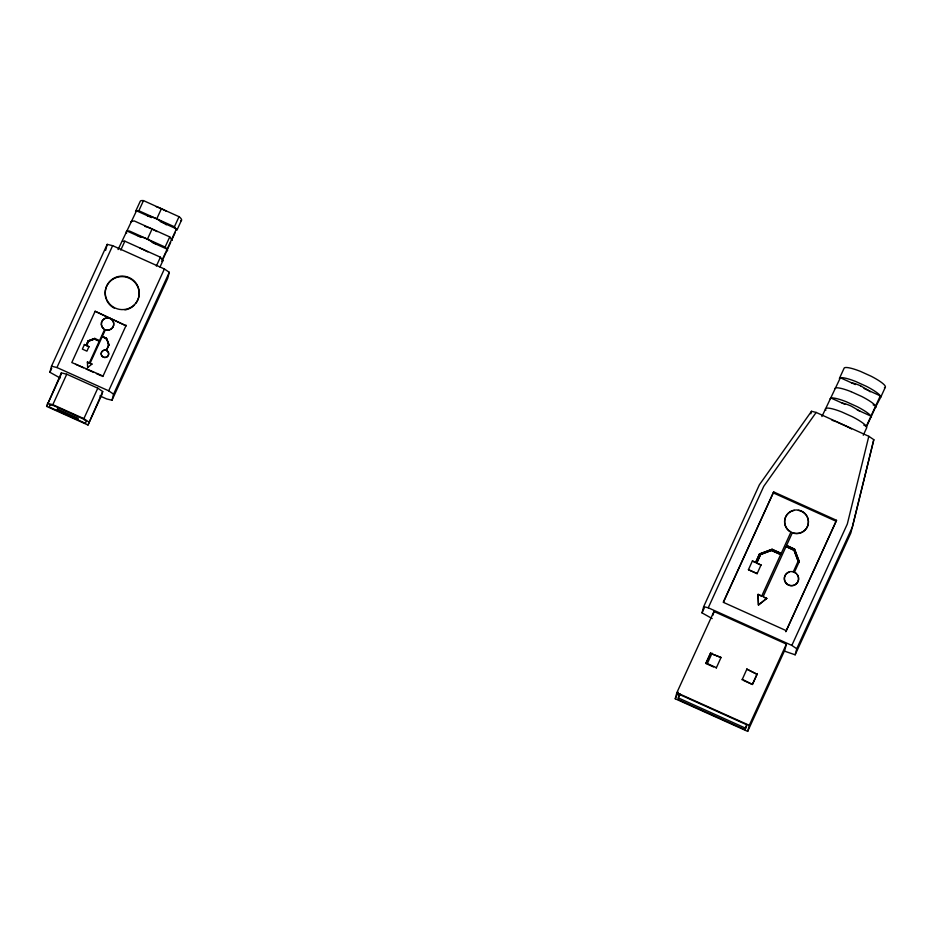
<?xml version="1.0" encoding="UTF-8"?>
<svg xmlns="http://www.w3.org/2000/svg" width="932" height="932" viewBox="0 0 932 932"><rect width="100%" height="100%" fill="white"/><g stroke="black" fill="none" stroke-linecap="round" stroke-linejoin="round"><path stroke-width="1.4" d="M712.188 618.592L702.029 612.883L703.66 606.662L759.359 484.815L811.504 411.28L816.164 412.433L868.81 436.304L847.316 524.029L791.839 645.41L796.744 648.754L795.159 654.812L784.464 651.119M868.81 436.304L873.808 439.683L852.442 526.895L796.744 648.754M60.126 377.996L49.909 372.276L51.505 366.206L107.203 244.359L112.644 245.675L164.381 268.964L169.286 272.307L167.702 278.365L112.003 400.224L106.563 398.908L99.922 395.914M46.6 406.387L61.326 372.893L66.754 374.21L97.802 388.178L102.706 391.522L101.914 394.551L87.992 425.015L46.6 406.387L59.939 377.192M60.522 375.922L61.326 372.893M105.607 250.417L107.203 244.359M86.117 345.411L84.439 344.525L86.117 345.411L88.191 340.832L94.784 338.409L99.514 340.658L104.64 329.439L103.627 328.693A6.244 6.14 14.7 0 1 104.372 318.662A6.244 6.14 14.7 0 1 113.692 322.856A6.244 6.14 14.7 0 1 106.574 330.021M95.134 311.265L126.053 325.746L95.134 311.265L71.799 362.536L102.974 376.004M86.688 345.667L88.971 346.692L86.688 345.667L88.761 341.089L94.528 338.968L99.281 341.112L94.505 339.073L88.761 341.089M89.297 363.002L87.422 362.035L89.297 363.002L99.281 341.112M94.784 338.409L88.167 340.937M91.977 364.074L90.066 363.224L91.977 364.074L87.655 367.523M102.042 337.081C108.38 337.477 110.395 346.739 105.502 350.222A3.751 3.681 14.7 0 0 101.308 354.836A3.751 3.681 14.7 0 0 107.355 356.676A3.751 3.681 14.7 0 0 106.434 350.514L106.469 350.397A3.751 3.681 14.7 0 1 107.378 356.56A3.751 3.681 14.7 0 1 101.332 354.731A3.751 3.681 14.7 0 1 105.526 350.117L105.829 350.327M106.481 338.409L102.322 336.417L106.504 338.293L108.986 344.922L106.504 338.293M105.374 329.777L106.551 330.126A6.244 6.14 14.7 0 0 113.669 322.961A6.244 6.14 14.7 0 0 104.337 318.767A6.244 6.14 14.7 0 0 103.603 328.798M87.992 425.015L102.706 391.522M112.003 400.224L113.588 394.166L169.286 272.307M675.246 698.779L676.83 692.721L713.97 611.485L786.398 644.094L784.802 650.152L747.674 731.387L675.246 698.779L678.24 692.231M713.015 615.12L713.97 611.485M710.522 653.355L721.007 657.503L710.522 653.355L705.885 663.502L713.644 666.997M748.431 569.697L757.122 573.611L748.431 569.697L752.392 560.959L755.642 562.427L759.545 553.888L772.139 549.274L781.214 553.363M752.392 560.959L755.596 562.637L759.545 553.888M723.57 601.979L773.677 491.921L836.54 520.312L785.862 631.605L836.54 520.312M756.737 562.916L761.025 565.083L756.679 563.126L760.629 554.377L771.649 550.346L780.725 554.423L761.665 596.224L758.077 594.371L761.712 596.014M756.679 563.126L760.629 554.377M760.582 554.598L771.649 550.346M759.487 554.109L772.139 549.274M794.017 550.125L798.153 561.227L794.017 550.125L786.037 546.536L763.122 596.643L766.71 598.495L758.462 605.066L758.077 594.371M810.852 413.773L811.504 411.28M757.087 674.314L746.87 669.153L757.087 674.314L752.439 684.472L743.387 680.395M786.037 546.536L793.959 550.334M794.448 549.274L786.526 545.465L794.507 549.065L799.248 561.716L794.507 549.065M752.439 684.472L742.233 679.3M781.156 553.573L791 531.939L789.02 530.727A11.918 11.72 14.7 0 1 790.429 511.563A11.918 11.72 14.7 0 1 808.23 519.578A11.918 11.72 14.7 0 1 794.647 533.255L792.41 532.58L794.588 533.465A11.918 11.72 14.7 0 0 808.242 523.866A11.918 11.72 14.7 0 0 798.375 510.34M747.674 731.387L749.27 725.329L786.398 644.094M873.808 439.683L850.858 532.953L795.159 654.812M49.909 372.276L51.714 368.338M51.505 366.206L56.945 367.534L112.644 245.675M47.392 403.358L52.833 404.674L66.754 374.21M84.439 344.525L82.377 349.104L86.921 351.154L88.994 346.576M86.152 345.294L88.191 340.832M90.043 363.329L102.066 336.976M102.299 336.522L105.409 329.66M106.434 350.514L109.021 344.817M102.835 376.516L126.181 325.233M88.785 421.986L83.88 418.643L97.802 388.178M113.588 394.166L108.683 390.823L164.381 268.964M702.029 612.883L704.429 607.641M703.66 606.662L708.25 607.781L763.762 486.318L816.164 412.433M680.162 693.991L678.356 697.928L745.623 728.207L746.812 725.585M773.677 491.921L723.232 602.282L786.13 630.603M710.65 652.843L706.013 663.002L716.359 667.662M707.248 663.724L712.071 653.169M757.122 573.611L761.083 564.862M716.23 668.162L721.007 657.503M786.468 545.674L792.41 532.58M742.093 679.812L746.87 669.153M793.225 572.027L798.211 561.017M799.295 561.507L794.367 572.376A7.153 7.025 14.7 0 1 795.963 573.355M752.52 684.1L757.343 673.556M118.061 249.566L136.515 210.795L138.833 210.76L174.412 226.767L176.894 230.239L181.554 220.092M120.776 250.067L124.853 241.19L160.421 257.197L162.902 260.669L159.989 267.018M138.833 210.76L143.493 200.613L179.317 216.818A22.706 4.124 24.7 0 1 180.575 220.826M138.274 236.157L140.01 236.472A11.254 2.004 24.5 0 1 147.419 239.163L152.079 229.016L157.135 231.614M147.594 215.863L149.341 216.189A11.254 2.004 24.5 0 1 156.739 218.869L161.399 208.721L164.032 210.003A11.254 2.039 24.7 0 1 166.444 211.296M156.343 266.074L160.421 257.197M170.661 242.378L166.583 251.256L167.574 250.533L167.143 249.159L165.092 247.05L169.752 236.903L134.173 220.907L130.876 221.676M174.412 226.767L179.072 216.62M162.483 259.306L176.463 228.876L160.222 221.525M166.001 252.525L161.923 261.403L162.902 260.669M171.838 239.839L175.333 232.231M821.908 416.534L840.361 377.763A22.706 4.124 24.7 0 1 855.727 381.503L866.445 386.361A22.706 4.124 24.7 0 1 880.309 395.832L880.74 397.207L875.684 406.806M866.364 427.101L870.441 418.223M871.024 416.953L875.101 408.076M863.265 435.244L866.76 427.637L866.329 426.274A22.706 4.124 24.7 0 0 852.454 416.79L841.759 411.956A22.706 4.124 24.7 0 0 826.381 408.193M880.74 397.207L885.4 387.06M758.52 604.856L766.768 598.286M165.092 247.05L129.513 231.043L127.195 231.089L126.216 231.812L126.647 233.186M834.723 388.632L835.701 387.91A22.706 4.124 24.7 0 1 851.067 391.65M830.062 398.78L831.041 398.057A22.706 4.124 24.7 0 1 846.407 401.797L857.114 406.643A22.706 4.124 24.7 0 1 870.989 416.115M122.535 241.237L124.853 241.19M851.452 382.831L853.188 383.145A11.254 2.004 24.5 0 1 860.597 385.836M842.132 403.113L843.868 403.44A11.254 2.004 24.5 0 1 851.266 406.119L859.875 411.152M793.272 571.817L792.643 571.619A7.153 7.025 14.7 0 0 784.628 580.426A7.153 7.025 14.7 0 0 796.173 583.921A7.153 7.025 14.7 0 0 794.425 572.166M851.079 391.661L861.774 396.508A22.706 4.124 24.7 0 1 875.649 405.979L876.08 407.342M837.087 422.091L847.794 426.938A22.706 4.124 24.7 0 1 851.522 428.941M772.08 549.484L779.863 552.991M771.591 550.556L780.667 554.633M764.287 597.4L766.71 598.495M708.25 607.781L791.839 645.41M75.678 364.284L83.437 367.779M86.024 368.944L93.782 372.439M96.369 373.604L101.541 375.934M56.945 367.534L108.683 390.823M52.833 404.674L83.88 418.643M676.83 692.721L749.27 725.329M855.366 384.555L840.361 377.763L839.383 378.497L844.043 368.35A22.706 4.124 24.7 0 1 860.399 371.367L871.105 376.213A22.706 4.124 24.7 0 1 884.421 387.782M864.069 388.493L880.309 395.832L866.329 426.274L863.824 425.132M873.144 404.849L875.649 405.979M831.041 398.057L844.8 404.278M857.23 409.905L870.989 416.126L871.42 417.489M773.409 492.935L836.272 521.326M151.52 217.587L136.515 210.795L135.536 211.529L140.196 201.382A22.706 4.124 24.7 0 1 143.493 200.613M127.195 231.089L140.953 237.31M152.137 242.378L167.143 249.159M860.597 385.836L869.207 390.858A11.254 2.039 24.7 0 1 870.104 391.813M156.739 218.869L165.348 223.901A11.254 2.039 24.7 0 1 166.245 224.845M147.419 239.163L156.028 244.184M147.815 251.896L142.759 249.298A11.254 2.004 24.5 0 0 140.091 248.18M790.942 532.16L788.961 530.937A11.918 11.72 14.7 0 1 794.239 510.363M169.752 236.903L172.234 240.386M825.403 408.927L825.834 410.29M758.019 594.581L758.462 605.066M87.422 362.035L87.631 367.639M144.681 226.336A11.254 2.004 24.5 0 1 152.079 229.016M156.192 206.671A11.254 2.039 24.7 0 1 161.399 208.721M106.236 299.195A17.032 16.741 14.7 0 1 124.294 276.757A17.032 16.741 14.7 0 1 135.99 303.191M134.592 304.88A17.032 16.741 14.7 0 1 128.185 309.075M127.136 309.424A17.032 16.741 14.7 0 1 124.958 309.913M114.17 308.108A17.032 16.741 14.7 0 1 106.656 300.209M797.233 574.706A7.153 7.025 14.7 0 1 795.113 584.853A7.153 7.025 14.7 0 1 785.012 581.789A7.153 7.025 14.7 0 1 788.903 572.178M831.996 420.239A22.706 4.124 24.7 0 1 835.783 421.59M49.932 404.721L49.314 407.039L85.534 423.349L86.14 421.031L82.668 418.666L53.776 405.665L49.932 404.721M57.481 409.02L57.213 410.033L77.904 419.353L78.171 418.34L57.481 409.02M679.288 694.387L677.96 699.443L745.216 729.721L746.544 724.665L679.288 694.387M108.473 302.562A17.032 16.741 14.7 0 0 137.785 299.848A17.032 16.741 14.7 0 0 120.531 276.175A17.032 16.741 14.7 0 0 108.473 302.562"/></g></svg>
